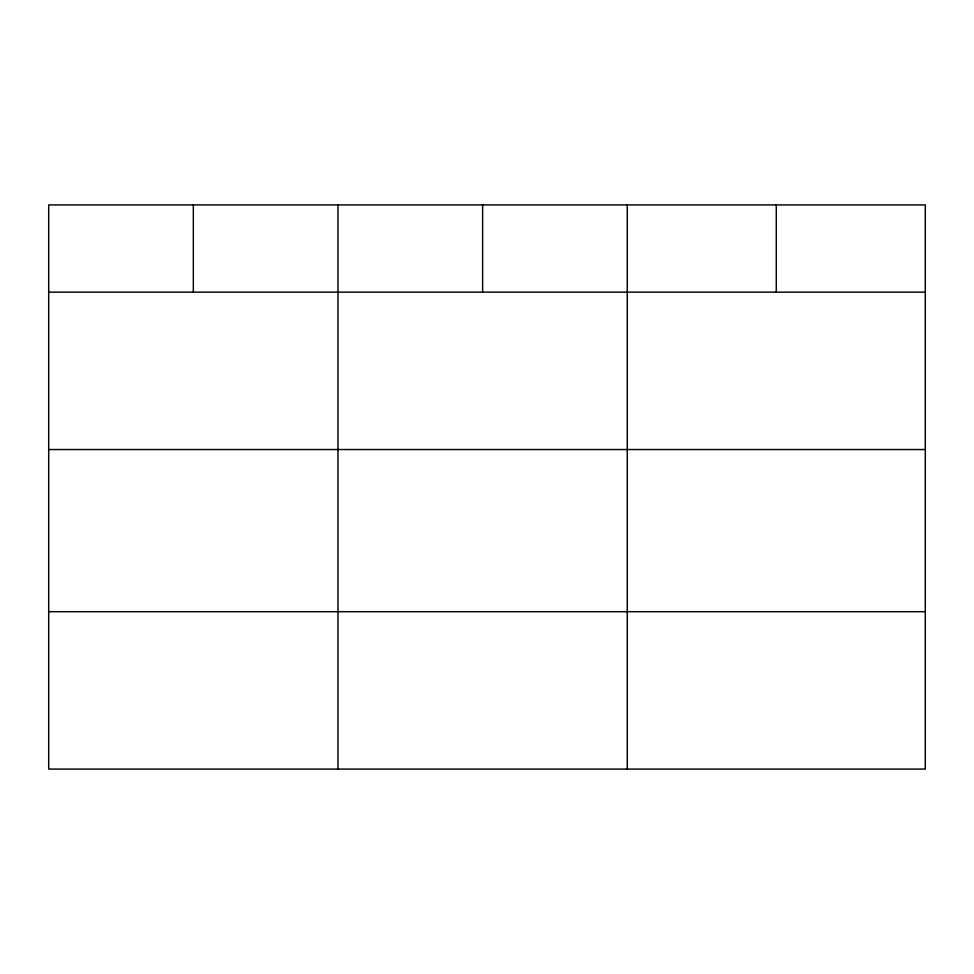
<?xml version="1.0" encoding="UTF-8"?>
<svg xmlns="http://www.w3.org/2000/svg" width="974" height="974" viewBox="0 0 974 974"><rect width="100%" height="100%" fill="white"/><g stroke="black" fill="none" stroke-linecap="round" stroke-linejoin="round"><path stroke-width="1.46" d="M925.3 449.538L925.3 204.917L48.7 204.917L48.7 769.083L925.3 769.083L925.3 449.538L48.7 449.538M48.7 292.151L925.3 292.151M48.7 611.696L925.3 611.696M776.278 204.917L776.278 292.151M627.256 204.917L627.256 769.083M482.617 204.917L482.617 292.151M337.978 204.917L337.978 769.083M193.339 204.917L193.339 292.151"/></g></svg>
